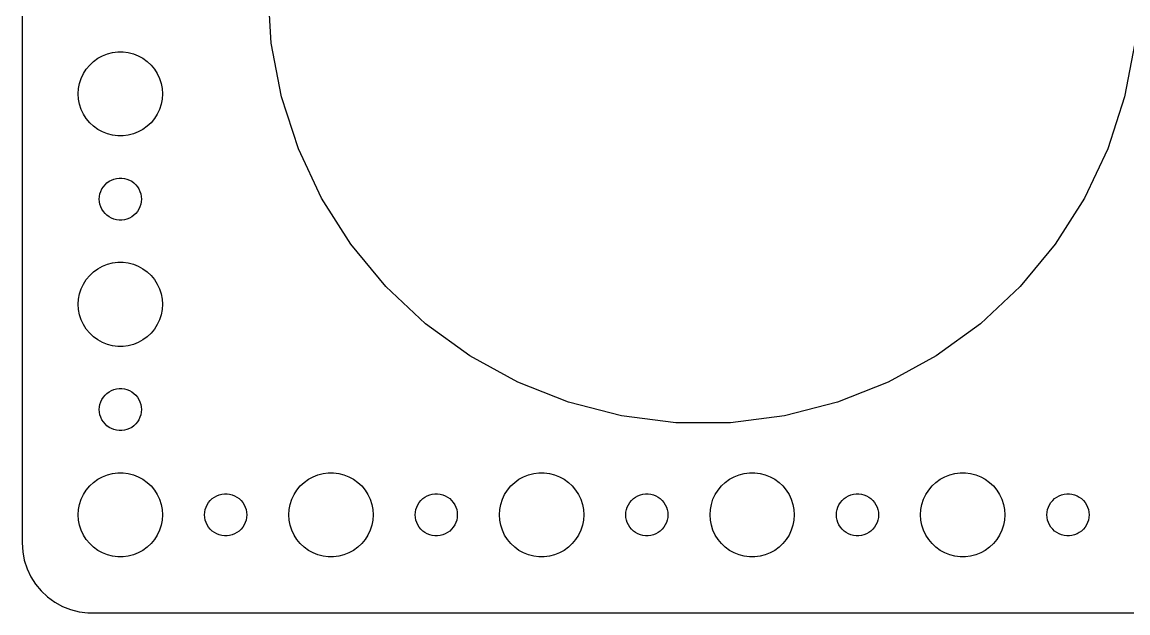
# Model space of a CAD drawing. Header units: metres. Extents: x -82 to 82, y -44 to 44.
# Drawn here: x -82 to -3.2, y -44.5 to -2.4 of the extents above; entities that cross this region are included whole.
import ezdxf

# ---------------------------------------------------------------- set-up
doc = ezdxf.new("R2010")
doc.units = ezdxf.units.M

msp = doc.modelspace()

# ---------------------------------------------------------------- linework, layer by layer
for p, q in [((-82, 39.5), (-82, -39.5)), ((-64.2556, -3.88533), (-64.5, 0)), ((-63.5261, -7.70938), (-64.2556, -3.88533)), ((-2.74443, -3.88533), (-3.47391, -7.70938)), ((-76.2773, -4.78551), (-75.927, -4.64682)), ((-75.927, -4.64682), (-75.5621, -4.55313)), ((-75.5621, -4.55313), (-75.1884, -4.50591)), ((-75.1884, -4.50591), (-74.8116, -4.50591)), ((-74.8116, -4.50591), (-74.4379, -4.55313)), ((-74.4379, -4.55313), (-74.073, -4.64682)), ((-74.073, -4.64682), (-73.7227, -4.78551)), ((-77.427, -5.73663), (-77.1869, -5.44635)), ((-77.1869, -5.44635), (-76.9123, -5.18845)), ((-76.9123, -5.18845), (-76.6075, -4.96701)), ((-76.6075, -4.96701), (-76.2773, -4.78551)), ((-73.7227, -4.78551), (-73.3925, -4.96701)), ((-73.3925, -4.96701), (-73.0877, -5.18845)), ((-73.0877, -5.18845), (-72.8131, -5.44635)), ((-72.8131, -5.44635), (-72.573, -5.73663)), ((-77.7893, -6.39561), (-77.6289, -6.05473)), ((-77.6289, -6.05473), (-77.427, -5.73663)), ((-72.573, -5.73663), (-72.3711, -6.05473)), ((-72.3711, -6.05473), (-72.2107, -6.39561)), ((-77.9763, -7.12399), (-77.9057, -6.75392)), ((-77.9057, -6.75392), (-77.7893, -6.39561)), ((-72.2107, -6.39561), (-72.0943, -6.75392)), ((-72.0943, -6.75392), (-72.0237, -7.12399)), ((-78, -7.5), (-77.9763, -7.12399)), ((-77.9763, -7.87599), (-78, -7.5)), ((-77.9057, -8.24606), (-77.9763, -7.87599)), ((-72.0237, -7.87599), (-72.0943, -8.24606)), ((-72.0237, -7.12399), (-72, -7.5)), ((-72, -7.5), (-72.0237, -7.87599)), ((-62.3231, -11.4118), (-63.5261, -7.70938)), ((-3.47391, -7.70938), (-4.67693, -11.4118)), ((-77.7893, -8.60437), (-77.9057, -8.24606)), ((-77.6289, -8.94525), (-77.7893, -8.60437)), ((-72.2107, -8.60437), (-72.3711, -8.94525)), ((-72.0943, -8.24606), (-72.2107, -8.60437)), ((-77.427, -9.26335), (-77.6289, -8.94525)), ((-77.1869, -9.55363), (-77.427, -9.26335)), ((-72.573, -9.26335), (-72.8131, -9.55363)), ((-72.3711, -8.94525), (-72.573, -9.26335)), ((-76.9123, -9.81154), (-77.1869, -9.55363)), ((-76.6075, -10.033), (-76.9123, -9.81154)), ((-76.2773, -10.2145), (-76.6075, -10.033)), ((-75.927, -10.3532), (-76.2773, -10.2145)), ((-73.7227, -10.2145), (-74.073, -10.3532)), ((-73.3925, -10.033), (-73.7227, -10.2145)), ((-73.0877, -9.81154), (-73.3925, -10.033)), ((-72.8131, -9.55363), (-73.0877, -9.81154)), ((-75.5621, -10.4469), (-75.927, -10.3532)), ((-75.1884, -10.4941), (-75.5621, -10.4469)), ((-74.8116, -10.4941), (-75.1884, -10.4941)), ((-74.4379, -10.4469), (-74.8116, -10.4941)), ((-74.073, -10.3532), (-74.4379, -10.4469)), ((-60.6655, -14.9344), (-62.3231, -11.4118)), ((-4.67693, -11.4118), (-6.33449, -14.9344)), ((-76.3145, -14.2774), (-76.2135, -14.1183)), ((-76.2135, -14.1183), (-76.0934, -13.9732)), ((-76.0934, -13.9732), (-75.9561, -13.8442)), ((-75.9561, -13.8442), (-75.8037, -13.7335)), ((-75.8037, -13.7335), (-75.6387, -13.6427)), ((-75.6387, -13.6427), (-75.4635, -13.5734)), ((-75.4635, -13.5734), (-75.2811, -13.5266)), ((-75.2811, -13.5266), (-75.0942, -13.5029)), ((-75.0942, -13.5029), (-74.9058, -13.5029)), ((-74.9058, -13.5029), (-74.7189, -13.5266)), ((-74.7189, -13.5266), (-74.5365, -13.5734)), ((-74.5365, -13.5734), (-74.3613, -13.6427)), ((-74.3613, -13.6427), (-74.1963, -13.7335)), ((-74.1963, -13.7335), (-74.0439, -13.8442)), ((-74.0439, -13.8442), (-73.9065, -13.9732)), ((-73.9065, -13.9732), (-73.7865, -14.1183)), ((-73.7865, -14.1183), (-73.6855, -14.2774)), ((-76.5, -15), (-76.4882, -14.812)), ((-76.4882, -14.812), (-76.4529, -14.627)), ((-76.4529, -14.627), (-76.3947, -14.4478)), ((-76.3947, -14.4478), (-76.3145, -14.2774)), ((-73.6855, -14.2774), (-73.6053, -14.4478)), ((-73.6053, -14.4478), (-73.5471, -14.627)), ((-73.5471, -14.627), (-73.5118, -14.812)), ((-73.5118, -14.812), (-73.5, -15)), ((-58.5795, -18.2213), (-60.6655, -14.9344)), ((-6.33449, -14.9344), (-8.42047, -18.2213)), ((-76.4882, -15.188), (-76.5, -15)), ((-76.4529, -15.373), (-76.4882, -15.188)), ((-76.3947, -15.5522), (-76.4529, -15.373)), ((-76.3145, -15.7226), (-76.3947, -15.5522)), ((-76.2135, -15.8817), (-76.3145, -15.7226)), ((-73.6855, -15.7226), (-73.7865, -15.8817)), ((-73.6053, -15.5522), (-73.6855, -15.7226)), ((-73.5471, -15.373), (-73.6053, -15.5522)), ((-73.5118, -15.188), (-73.5471, -15.373)), ((-73.5, -15), (-73.5118, -15.188)), ((-76.0934, -16.0268), (-76.2135, -15.8817)), ((-75.9561, -16.1558), (-76.0934, -16.0268)), ((-75.8037, -16.2665), (-75.9561, -16.1558)), ((-75.6387, -16.3572), (-75.8037, -16.2665)), ((-75.4635, -16.4266), (-75.6387, -16.3572)), ((-75.2811, -16.4734), (-75.4635, -16.4266)), ((-75.0942, -16.497), (-75.2811, -16.4734)), ((-74.9058, -16.497), (-75.0942, -16.497)), ((-74.7189, -16.4734), (-74.9058, -16.497)), ((-74.5365, -16.4266), (-74.7189, -16.4734)), ((-74.3613, -16.3572), (-74.5365, -16.4266)), ((-74.1963, -16.2665), (-74.3613, -16.3572)), ((-74.0439, -16.1558), (-74.1963, -16.2665)), ((-73.9065, -16.0268), (-74.0439, -16.1558)), ((-73.7865, -15.8817), (-73.9065, -16.0268)), ((-56.098, -21.2209), (-58.5795, -18.2213)), ((-8.42047, -18.2213), (-10.902, -21.2209)), ((-76.2773, -19.7855), (-75.927, -19.6468)), ((-75.927, -19.6468), (-75.5621, -19.5531)), ((-75.5621, -19.5531), (-75.1884, -19.5059)), ((-75.1884, -19.5059), (-74.8116, -19.5059)), ((-74.8116, -19.5059), (-74.4379, -19.5531)), ((-74.4379, -19.5531), (-74.073, -19.6468)), ((-74.073, -19.6468), (-73.7227, -19.7855)), ((-77.427, -20.7366), (-77.1869, -20.4464)), ((-77.1869, -20.4464), (-76.9123, -20.1884)), ((-76.9123, -20.1884), (-76.6075, -19.967)), ((-76.6075, -19.967), (-76.2773, -19.7855)), ((-73.7227, -19.7855), (-73.3925, -19.967)), ((-73.3925, -19.967), (-73.0877, -20.1884)), ((-73.0877, -20.1884), (-72.8131, -20.4464)), ((-72.8131, -20.4464), (-72.573, -20.7366)), ((-77.7893, -21.3956), (-77.6289, -21.0547)), ((-77.6289, -21.0547), (-77.427, -20.7366)), ((-72.573, -20.7366), (-72.3711, -21.0547)), ((-72.3711, -21.0547), (-72.2107, -21.3956)), ((-53.2601, -23.8859), (-56.098, -21.2209)), ((-10.902, -21.2209), (-13.7399, -23.8859)), ((-77.9763, -22.124), (-77.9057, -21.7539)), ((-77.9057, -21.7539), (-77.7893, -21.3956)), ((-72.2107, -21.3956), (-72.0943, -21.7539)), ((-72.0943, -21.7539), (-72.0237, -22.124)), ((-78, -22.5), (-77.9763, -22.124)), ((-77.9763, -22.876), (-78, -22.5)), ((-72.0237, -22.124), (-72, -22.5)), ((-72, -22.5), (-72.0237, -22.876)), ((-77.9057, -23.2461), (-77.9763, -22.876)), ((-77.7893, -23.6044), (-77.9057, -23.2461)), ((-77.6289, -23.9453), (-77.7893, -23.6044)), ((-72.2107, -23.6044), (-72.3711, -23.9453)), ((-72.0943, -23.2461), (-72.2107, -23.6044)), ((-72.0237, -22.876), (-72.0943, -23.2461)), ((-77.427, -24.2634), (-77.6289, -23.9453)), ((-77.1869, -24.5536), (-77.427, -24.2634)), ((-72.573, -24.2634), (-72.8131, -24.5536)), ((-72.3711, -23.9453), (-72.573, -24.2634)), ((-50.1106, -26.1742), (-53.2601, -23.8859)), ((-13.7399, -23.8859), (-16.8894, -26.1742)), ((-76.9123, -24.8115), (-77.1869, -24.5536)), ((-76.6075, -25.033), (-76.9123, -24.8115)), ((-76.2773, -25.2145), (-76.6075, -25.033)), ((-73.3925, -25.033), (-73.7227, -25.2145)), ((-73.0877, -24.8115), (-73.3925, -25.033)), ((-72.8131, -24.5536), (-73.0877, -24.8115)), ((-75.927, -25.3532), (-76.2773, -25.2145)), ((-75.5621, -25.4469), (-75.927, -25.3532)), ((-75.1884, -25.4941), (-75.5621, -25.4469)), ((-74.8116, -25.4941), (-75.1884, -25.4941)), ((-74.4379, -25.4469), (-74.8116, -25.4941)), ((-74.073, -25.3532), (-74.4379, -25.4469)), ((-73.7227, -25.2145), (-74.073, -25.3532)), ((-46.6992, -28.0496), (-50.1106, -26.1742)), ((-16.8894, -26.1742), (-20.3008, -28.0496)), ((-43.0795, -29.4827), (-46.6992, -28.0496)), ((-20.3008, -28.0496), (-23.9205, -29.4827)), ((-76.3145, -29.2774), (-76.2135, -29.1183)), ((-76.2135, -29.1183), (-76.0934, -28.9732)), ((-76.0934, -28.9732), (-75.9561, -28.8442)), ((-75.9561, -28.8442), (-75.8037, -28.7335)), ((-75.8037, -28.7335), (-75.6387, -28.6427)), ((-75.6387, -28.6427), (-75.4635, -28.5734)), ((-75.4635, -28.5734), (-75.2811, -28.5266)), ((-75.2811, -28.5266), (-75.0942, -28.503)), ((-75.0942, -28.503), (-74.9058, -28.503)), ((-74.9058, -28.503), (-74.7189, -28.5266)), ((-74.7189, -28.5266), (-74.5365, -28.5734)), ((-74.5365, -28.5734), (-74.3613, -28.6427)), ((-74.3613, -28.6427), (-74.1963, -28.7335)), ((-74.1963, -28.7335), (-74.0439, -28.8442)), ((-74.0439, -28.8442), (-73.9065, -28.9732)), ((-73.9065, -28.9732), (-73.7865, -29.1183)), ((-73.7865, -29.1183), (-73.6855, -29.2774)), ((-76.5, -30), (-76.4882, -29.812)), ((-76.4882, -29.812), (-76.4529, -29.627)), ((-76.4529, -29.627), (-76.3947, -29.4478)), ((-76.3947, -29.4478), (-76.3145, -29.2774)), ((-73.6855, -29.2774), (-73.6053, -29.4478)), ((-73.6053, -29.4478), (-73.5471, -29.627)), ((-73.5471, -29.627), (-73.5118, -29.812)), ((-73.5118, -29.812), (-73.5, -30)), ((-39.3088, -30.4509), (-43.0795, -29.4827)), ((-23.9205, -29.4827), (-27.6912, -30.4509)), ((-76.4882, -30.188), (-76.5, -30)), ((-76.4529, -30.373), (-76.4882, -30.188)), ((-76.3947, -30.5522), (-76.4529, -30.373)), ((-76.3145, -30.7226), (-76.3947, -30.5522)), ((-73.6053, -30.5522), (-73.6855, -30.7226)), ((-73.5471, -30.373), (-73.6053, -30.5522)), ((-73.5118, -30.188), (-73.5471, -30.373)), ((-73.5, -30), (-73.5118, -30.188)), ((-35.4465, -30.9388), (-39.3088, -30.4509)), ((-27.6912, -30.4509), (-31.5535, -30.9388)), ((-76.2135, -30.8817), (-76.3145, -30.7226)), ((-76.0934, -31.0268), (-76.2135, -30.8817)), ((-75.9561, -31.1558), (-76.0934, -31.0268)), ((-75.8037, -31.2665), (-75.9561, -31.1558)), ((-75.6387, -31.3572), (-75.8037, -31.2665)), ((-75.4635, -31.4266), (-75.6387, -31.3572)), ((-75.2811, -31.4734), (-75.4635, -31.4266)), ((-75.0942, -31.497), (-75.2811, -31.4734)), ((-74.9058, -31.497), (-75.0942, -31.497)), ((-74.7189, -31.4734), (-74.9058, -31.497)), ((-74.5365, -31.4266), (-74.7189, -31.4734)), ((-74.3613, -31.3572), (-74.5365, -31.4266)), ((-74.1963, -31.2665), (-74.3613, -31.3572)), ((-74.0439, -31.1558), (-74.1963, -31.2665)), ((-73.9065, -31.0268), (-74.0439, -31.1558)), ((-73.7865, -30.8817), (-73.9065, -31.0268)), ((-73.6855, -30.7226), (-73.7865, -30.8817)), ((-31.5535, -30.9388), (-35.4465, -30.9388)), ((-76.2773, -34.7855), (-75.927, -34.6468)), ((-75.927, -34.6468), (-75.5621, -34.5531)), ((-75.5621, -34.5531), (-75.1884, -34.5059)), ((-75.1884, -34.5059), (-74.8116, -34.5059)), ((-74.8116, -34.5059), (-74.4379, -34.5531)), ((-74.4379, -34.5531), (-74.073, -34.6468)), ((-74.073, -34.6468), (-73.7227, -34.7855)), ((-61.2773, -34.7855), (-60.927, -34.6468)), ((-60.927, -34.6468), (-60.5621, -34.5531)), ((-60.5621, -34.5531), (-60.1884, -34.5059)), ((-60.1884, -34.5059), (-59.8116, -34.5059)), ((-59.8116, -34.5059), (-59.4379, -34.5531)), ((-59.4379, -34.5531), (-59.0729, -34.6468)), ((-59.0729, -34.6468), (-58.7227, -34.7855)), ((-46.2773, -34.7855), (-45.927, -34.6468)), ((-45.927, -34.6468), (-45.5621, -34.5531)), ((-45.5621, -34.5531), (-45.1884, -34.5059)), ((-45.1884, -34.5059), (-44.8116, -34.5059)), ((-44.8116, -34.5059), (-44.4379, -34.5531)), ((-44.4379, -34.5531), (-44.0729, -34.6468)), ((-44.0729, -34.6468), (-43.7227, -34.7855)), ((-31.2773, -34.7855), (-30.927, -34.6468)), ((-30.927, -34.6468), (-30.5621, -34.5531)), ((-30.5621, -34.5531), (-30.1884, -34.5059)), ((-30.1884, -34.5059), (-29.8116, -34.5059)), ((-29.8116, -34.5059), (-29.4379, -34.5531)), ((-29.4379, -34.5531), (-29.0729, -34.6468)), ((-29.0729, -34.6468), (-28.7227, -34.7855)), ((-16.2773, -34.7855), (-15.927, -34.6468)), ((-15.927, -34.6468), (-15.5621, -34.5531)), ((-15.5621, -34.5531), (-15.1884, -34.5059)), ((-15.1884, -34.5059), (-14.8116, -34.5059)), ((-14.8116, -34.5059), (-14.4379, -34.5531)), ((-14.4379, -34.5531), (-14.0729, -34.6468)), ((-14.0729, -34.6468), (-13.7227, -34.7855)), ((-77.1869, -35.4464), (-76.9123, -35.1885)), ((-76.9123, -35.1885), (-76.6075, -34.967)), ((-76.6075, -34.967), (-76.2773, -34.7855)), ((-73.7227, -34.7855), (-73.3925, -34.967)), ((-73.3925, -34.967), (-73.0877, -35.1885)), ((-73.0877, -35.1885), (-72.8131, -35.4464)), ((-62.1869, -35.4464), (-61.9123, -35.1885)), ((-61.9123, -35.1885), (-61.6075, -34.967)), ((-61.6075, -34.967), (-61.2773, -34.7855)), ((-58.7227, -34.7855), (-58.3925, -34.967)), ((-58.3925, -34.967), (-58.0877, -35.1885)), ((-58.0877, -35.1885), (-57.8131, -35.4464)), ((-47.1869, -35.4464), (-46.9123, -35.1885)), ((-46.9123, -35.1885), (-46.6075, -34.967)), ((-46.6075, -34.967), (-46.2773, -34.7855)), ((-43.7227, -34.7855), (-43.3925, -34.967)), ((-43.3925, -34.967), (-43.0877, -35.1885)), ((-43.0877, -35.1885), (-42.8131, -35.4464)), ((-32.1869, -35.4464), (-31.9123, -35.1885)), ((-31.9123, -35.1885), (-31.6075, -34.967)), ((-31.6075, -34.967), (-31.2773, -34.7855)), ((-28.7227, -34.7855), (-28.3925, -34.967)), ((-28.3925, -34.967), (-28.0877, -35.1885)), ((-28.0877, -35.1885), (-27.8131, -35.4464)), ((-17.1869, -35.4464), (-16.9123, -35.1885)), ((-16.9123, -35.1885), (-16.6075, -34.967)), ((-16.6075, -34.967), (-16.2773, -34.7855)), ((-13.7227, -34.7855), (-13.3925, -34.967)), ((-13.3925, -34.967), (-13.0877, -35.1885)), ((-13.0877, -35.1885), (-12.8131, -35.4464)), ((-77.7893, -36.3956), (-77.6289, -36.0547)), ((-77.6289, -36.0547), (-77.427, -35.7366)), ((-77.427, -35.7366), (-77.1869, -35.4464)), ((-72.8131, -35.4464), (-72.573, -35.7366)), ((-72.573, -35.7366), (-72.3711, -36.0547)), ((-72.3711, -36.0547), (-72.2107, -36.3956)), ((-68.3037, -36.2335), (-68.1387, -36.1428)), ((-68.1387, -36.1428), (-67.9635, -36.0734)), ((-67.9635, -36.0734), (-67.7811, -36.0266)), ((-67.7811, -36.0266), (-67.5942, -36.003)), ((-67.5942, -36.003), (-67.4058, -36.003)), ((-67.4058, -36.003), (-67.2189, -36.0266)), ((-67.2189, -36.0266), (-67.0365, -36.0734)), ((-67.0365, -36.0734), (-66.8613, -36.1428)), ((-66.8613, -36.1428), (-66.6963, -36.2335)), ((-62.7893, -36.3956), (-62.6289, -36.0547)), ((-62.6289, -36.0547), (-62.427, -35.7366)), ((-62.427, -35.7366), (-62.1869, -35.4464)), ((-57.8131, -35.4464), (-57.5729, -35.7366)), ((-57.5729, -35.7366), (-57.3711, -36.0547)), ((-57.3711, -36.0547), (-57.2107, -36.3956)), ((-53.3037, -36.2335), (-53.1387, -36.1428)), ((-53.1387, -36.1428), (-52.9635, -36.0734)), ((-52.9635, -36.0734), (-52.7811, -36.0266)), ((-52.7811, -36.0266), (-52.5942, -36.003)), ((-52.5942, -36.003), (-52.4058, -36.003)), ((-52.4058, -36.003), (-52.2189, -36.0266)), ((-52.2189, -36.0266), (-52.0365, -36.0734)), ((-52.0365, -36.0734), (-51.8613, -36.1428)), ((-51.8613, -36.1428), (-51.6963, -36.2335)), ((-47.7893, -36.3956), (-47.6289, -36.0547)), ((-47.6289, -36.0547), (-47.427, -35.7366)), ((-47.427, -35.7366), (-47.1869, -35.4464)), ((-42.8131, -35.4464), (-42.5729, -35.7366)), ((-42.5729, -35.7366), (-42.3711, -36.0547)), ((-42.3711, -36.0547), (-42.2107, -36.3956)), ((-38.3037, -36.2335), (-38.1387, -36.1428)), ((-38.1387, -36.1428), (-37.9635, -36.0734)), ((-37.9635, -36.0734), (-37.7811, -36.0266)), ((-37.7811, -36.0266), (-37.5942, -36.003)), ((-37.5942, -36.003), (-37.4058, -36.003)), ((-37.4058, -36.003), (-37.2189, -36.0266)), ((-37.2189, -36.0266), (-37.0365, -36.0734)), ((-37.0365, -36.0734), (-36.8613, -36.1428)), ((-36.8613, -36.1428), (-36.6963, -36.2335)), ((-32.7893, -36.3956), (-32.6289, -36.0547)), ((-32.6289, -36.0547), (-32.427, -35.7366)), ((-32.427, -35.7366), (-32.1869, -35.4464)), ((-27.8131, -35.4464), (-27.5729, -35.7366)), ((-27.5729, -35.7366), (-27.3711, -36.0547)), ((-27.3711, -36.0547), (-27.2107, -36.3956)), ((-23.3037, -36.2335), (-23.1387, -36.1428)), ((-23.1387, -36.1428), (-22.9635, -36.0734)), ((-22.9635, -36.0734), (-22.7811, -36.0266)), ((-22.7811, -36.0266), (-22.5942, -36.003)), ((-22.5942, -36.003), (-22.4058, -36.003)), ((-22.4058, -36.003), (-22.2189, -36.0266)), ((-22.2189, -36.0266), (-22.0365, -36.0734)), ((-22.0365, -36.0734), (-21.8613, -36.1428)), ((-21.8613, -36.1428), (-21.6963, -36.2335)), ((-17.7893, -36.3956), (-17.6289, -36.0547)), ((-17.6289, -36.0547), (-17.427, -35.7366)), ((-17.427, -35.7366), (-17.1869, -35.4464)), ((-12.8131, -35.4464), (-12.5729, -35.7366)), ((-12.5729, -35.7366), (-12.3711, -36.0547)), ((-12.3711, -36.0547), (-12.2107, -36.3956)), ((-8.30373, -36.2335), (-8.13866, -36.1428)), ((-8.13866, -36.1428), (-7.96352, -36.0734)), ((-7.96352, -36.0734), (-7.78107, -36.0266)), ((-7.78107, -36.0266), (-7.59418, -36.003)), ((-7.59418, -36.003), (-7.40581, -36.003)), ((-7.40581, -36.003), (-7.21892, -36.0266)), ((-7.21892, -36.0266), (-7.03647, -36.0734)), ((-7.03647, -36.0734), (-6.86133, -36.1428)), ((-6.86133, -36.1428), (-6.69626, -36.2335)), ((-77.9763, -37.124), (-77.9057, -36.7539)), ((-77.9057, -36.7539), (-77.7893, -36.3956)), ((-72.2107, -36.3956), (-72.0943, -36.7539)), ((-72.0943, -36.7539), (-72.0237, -37.124)), ((-68.9529, -37.127), (-68.8947, -36.9478)), ((-68.8947, -36.9478), (-68.8145, -36.7774)), ((-68.8145, -36.7774), (-68.7135, -36.6183)), ((-68.7135, -36.6183), (-68.5934, -36.4732)), ((-68.5934, -36.4732), (-68.4561, -36.3442)), ((-68.4561, -36.3442), (-68.3037, -36.2335)), ((-66.6963, -36.2335), (-66.5439, -36.3442)), ((-66.5439, -36.3442), (-66.4065, -36.4732)), ((-66.4065, -36.4732), (-66.2865, -36.6183)), ((-66.2865, -36.6183), (-66.1855, -36.7774)), ((-66.1855, -36.7774), (-66.1053, -36.9478)), ((-66.1053, -36.9478), (-66.0471, -37.127)), ((-62.9763, -37.124), (-62.9057, -36.7539)), ((-62.9057, -36.7539), (-62.7893, -36.3956)), ((-57.2107, -36.3956), (-57.0942, -36.7539)), ((-57.0942, -36.7539), (-57.0237, -37.124)), ((-53.9529, -37.127), (-53.8947, -36.9478)), ((-53.8947, -36.9478), (-53.8145, -36.7774)), ((-53.8145, -36.7774), (-53.7135, -36.6183)), ((-53.7135, -36.6183), (-53.5934, -36.4732)), ((-53.5934, -36.4732), (-53.4561, -36.3442)), ((-53.4561, -36.3442), (-53.3037, -36.2335)), ((-51.6963, -36.2335), (-51.5439, -36.3442)), ((-51.5439, -36.3442), (-51.4065, -36.4732)), ((-51.4065, -36.4732), (-51.2865, -36.6183)), ((-51.2865, -36.6183), (-51.1855, -36.7774)), ((-51.1855, -36.7774), (-51.1053, -36.9478)), ((-51.1053, -36.9478), (-51.0471, -37.127)), ((-47.9763, -37.124), (-47.9057, -36.7539)), ((-47.9057, -36.7539), (-47.7893, -36.3956)), ((-42.2107, -36.3956), (-42.0942, -36.7539)), ((-42.0942, -36.7539), (-42.0237, -37.124)), ((-38.9529, -37.127), (-38.8947, -36.9478)), ((-38.8947, -36.9478), (-38.8145, -36.7774)), ((-38.8145, -36.7774), (-38.7135, -36.6183)), ((-38.7135, -36.6183), (-38.5934, -36.4732)), ((-38.5934, -36.4732), (-38.4561, -36.3442)), ((-38.4561, -36.3442), (-38.3037, -36.2335)), ((-36.6963, -36.2335), (-36.5439, -36.3442)), ((-36.5439, -36.3442), (-36.4065, -36.4732)), ((-36.4065, -36.4732), (-36.2865, -36.6183)), ((-36.2865, -36.6183), (-36.1855, -36.7774)), ((-36.1855, -36.7774), (-36.1053, -36.9478)), ((-36.1053, -36.9478), (-36.0471, -37.127)), ((-32.9763, -37.124), (-32.9057, -36.7539)), ((-32.9057, -36.7539), (-32.7893, -36.3956)), ((-27.2107, -36.3956), (-27.0942, -36.7539)), ((-27.0942, -36.7539), (-27.0237, -37.124)), ((-23.9529, -37.127), (-23.8947, -36.9478)), ((-23.8947, -36.9478), (-23.8145, -36.7774)), ((-23.8145, -36.7774), (-23.7135, -36.6183)), ((-23.7135, -36.6183), (-23.5934, -36.4732)), ((-23.5934, -36.4732), (-23.4561, -36.3442)), ((-23.4561, -36.3442), (-23.3037, -36.2335)), ((-21.6963, -36.2335), (-21.5439, -36.3442)), ((-21.5439, -36.3442), (-21.4065, -36.4732)), ((-21.4065, -36.4732), (-21.2865, -36.6183)), ((-21.2865, -36.6183), (-21.1855, -36.7774)), ((-21.1855, -36.7774), (-21.1053, -36.9478)), ((-21.1053, -36.9478), (-21.0471, -37.127)), ((-17.9763, -37.124), (-17.9057, -36.7539)), ((-17.9057, -36.7539), (-17.7893, -36.3956)), ((-12.2107, -36.3956), (-12.0942, -36.7539)), ((-12.0942, -36.7539), (-12.0237, -37.124)), ((-8.95287, -37.127), (-8.89465, -36.9478)), ((-8.89465, -36.9478), (-8.81445, -36.7774)), ((-8.81445, -36.7774), (-8.71352, -36.6183)), ((-8.71352, -36.6183), (-8.59344, -36.4732)), ((-8.59344, -36.4732), (-8.45613, -36.3442)), ((-8.45613, -36.3442), (-8.30373, -36.2335)), ((-6.69626, -36.2335), (-6.54385, -36.3442)), ((-6.54385, -36.3442), (-6.40654, -36.4732)), ((-6.40654, -36.4732), (-6.28647, -36.6183)), ((-6.28647, -36.6183), (-6.18553, -36.7774)), ((-6.18553, -36.7774), (-6.10533, -36.9478)), ((-6.10533, -36.9478), (-6.04712, -37.127)), ((-78, -37.5), (-77.9763, -37.124)), ((-77.9763, -37.876), (-78, -37.5)), ((-72.0237, -37.124), (-72, -37.5)), ((-72, -37.5), (-72.0237, -37.876)), ((-69, -37.5), (-68.9882, -37.312)), ((-68.9882, -37.688), (-69, -37.5)), ((-68.9882, -37.312), (-68.9529, -37.127)), ((-68.9529, -37.873), (-68.9882, -37.688)), ((-66.0471, -37.127), (-66.0118, -37.312)), ((-66.0118, -37.688), (-66.0471, -37.873)), ((-66.0118, -37.312), (-66, -37.5)), ((-66, -37.5), (-66.0118, -37.688)), ((-63, -37.5), (-62.9763, -37.124)), ((-62.9763, -37.876), (-63, -37.5)), ((-57.0237, -37.124), (-57, -37.5)), ((-57, -37.5), (-57.0237, -37.876)), ((-54, -37.5), (-53.9882, -37.312)), ((-53.9882, -37.688), (-54, -37.5)), ((-53.9882, -37.312), (-53.9529, -37.127)), ((-53.9529, -37.873), (-53.9882, -37.688)), ((-51.0471, -37.127), (-51.0118, -37.312)), ((-51.0118, -37.688), (-51.0471, -37.873)), ((-51.0118, -37.312), (-51, -37.5)), ((-51, -37.5), (-51.0118, -37.688)), ((-48, -37.5), (-47.9763, -37.124)), ((-47.9763, -37.876), (-48, -37.5)), ((-42.0237, -37.124), (-42, -37.5)), ((-42, -37.5), (-42.0237, -37.876)), ((-39, -37.5), (-38.9882, -37.312)), ((-38.9882, -37.688), (-39, -37.5)), ((-38.9882, -37.312), (-38.9529, -37.127)), ((-38.9529, -37.873), (-38.9882, -37.688)), ((-36.0471, -37.127), (-36.0118, -37.312)), ((-36.0118, -37.688), (-36.0471, -37.873)), ((-36.0118, -37.312), (-36, -37.5)), ((-36, -37.5), (-36.0118, -37.688)), ((-33, -37.5), (-32.9763, -37.124)), ((-32.9763, -37.876), (-33, -37.5)), ((-27.0237, -37.124), (-27, -37.5)), ((-27, -37.5), (-27.0237, -37.876)), ((-24, -37.5), (-23.9882, -37.312)), ((-23.9882, -37.688), (-24, -37.5)), ((-23.9882, -37.312), (-23.9529, -37.127)), ((-23.9529, -37.873), (-23.9882, -37.688)), ((-21.0471, -37.127), (-21.0118, -37.312)), ((-21.0118, -37.688), (-21.0471, -37.873)), ((-21.0118, -37.312), (-21, -37.5)), ((-21, -37.5), (-21.0118, -37.688)), ((-18, -37.5), (-17.9763, -37.124)), ((-17.9763, -37.876), (-18, -37.5)), ((-12.0237, -37.124), (-12, -37.5)), ((-12, -37.5), (-12.0237, -37.876)), ((-9, -37.5), (-8.98816, -37.312)), ((-8.98816, -37.688), (-9, -37.5)), ((-8.98816, -37.312), (-8.95287, -37.127)), ((-8.95287, -37.873), (-8.98816, -37.688)), ((-6.04712, -37.127), (-6.01183, -37.312)), ((-6.01183, -37.688), (-6.04712, -37.873)), ((-6.01183, -37.312), (-6, -37.5)), ((-6, -37.5), (-6.01183, -37.688)), ((-77.9057, -38.2461), (-77.9763, -37.876)), ((-77.7893, -38.6044), (-77.9057, -38.2461)), ((-72.0943, -38.2461), (-72.2107, -38.6044)), ((-72.0237, -37.876), (-72.0943, -38.2461)), ((-68.8947, -38.0522), (-68.9529, -37.873)), ((-68.8145, -38.2226), (-68.8947, -38.0522)), ((-68.7135, -38.3817), (-68.8145, -38.2226)), ((-68.5934, -38.5268), (-68.7135, -38.3817)), ((-68.4561, -38.6558), (-68.5934, -38.5268)), ((-66.4065, -38.5268), (-66.5439, -38.6558)), ((-66.2865, -38.3817), (-66.4065, -38.5268)), ((-66.1855, -38.2226), (-66.2865, -38.3817)), ((-66.1053, -38.0522), (-66.1855, -38.2226)), ((-66.0471, -37.873), (-66.1053, -38.0522)), ((-62.9057, -38.2461), (-62.9763, -37.876)), ((-62.7893, -38.6044), (-62.9057, -38.2461)), ((-57.0942, -38.2461), (-57.2107, -38.6044)), ((-57.0237, -37.876), (-57.0942, -38.2461)), ((-53.8947, -38.0522), (-53.9529, -37.873)), ((-53.8145, -38.2226), (-53.8947, -38.0522)), ((-53.7135, -38.3817), (-53.8145, -38.2226)), ((-53.5934, -38.5268), (-53.7135, -38.3817)), ((-53.4561, -38.6558), (-53.5934, -38.5268)), ((-51.4065, -38.5268), (-51.5439, -38.6558)), ((-51.2865, -38.3817), (-51.4065, -38.5268)), ((-51.1855, -38.2226), (-51.2865, -38.3817)), ((-51.1053, -38.0522), (-51.1855, -38.2226)), ((-51.0471, -37.873), (-51.1053, -38.0522)), ((-47.9057, -38.2461), (-47.9763, -37.876)), ((-47.7893, -38.6044), (-47.9057, -38.2461)), ((-42.0942, -38.2461), (-42.2107, -38.6044)), ((-42.0237, -37.876), (-42.0942, -38.2461)), ((-38.8947, -38.0522), (-38.9529, -37.873)), ((-38.8145, -38.2226), (-38.8947, -38.0522)), ((-38.7135, -38.3817), (-38.8145, -38.2226)), ((-38.5934, -38.5268), (-38.7135, -38.3817)), ((-38.4561, -38.6558), (-38.5934, -38.5268)), ((-36.4065, -38.5268), (-36.5439, -38.6558)), ((-36.2865, -38.3817), (-36.4065, -38.5268)), ((-36.1855, -38.2226), (-36.2865, -38.3817)), ((-36.1053, -38.0522), (-36.1855, -38.2226)), ((-36.0471, -37.873), (-36.1053, -38.0522)), ((-32.9057, -38.2461), (-32.9763, -37.876)), ((-32.7893, -38.6044), (-32.9057, -38.2461)), ((-27.0942, -38.2461), (-27.2107, -38.6044)), ((-27.0237, -37.876), (-27.0942, -38.2461)), ((-23.8947, -38.0522), (-23.9529, -37.873)), ((-23.8145, -38.2226), (-23.8947, -38.0522)), ((-23.7135, -38.3817), (-23.8145, -38.2226)), ((-23.5934, -38.5268), (-23.7135, -38.3817)), ((-23.4561, -38.6558), (-23.5934, -38.5268)), ((-21.4065, -38.5268), (-21.5439, -38.6558)), ((-21.2865, -38.3817), (-21.4065, -38.5268)), ((-21.1855, -38.2226), (-21.2865, -38.3817)), ((-21.1053, -38.0522), (-21.1855, -38.2226)), ((-21.0471, -37.873), (-21.1053, -38.0522)), ((-17.9057, -38.2461), (-17.9763, -37.876)), ((-17.7893, -38.6044), (-17.9057, -38.2461)), ((-12.0942, -38.2461), (-12.2107, -38.6044)), ((-12.0237, -37.876), (-12.0942, -38.2461)), ((-8.89465, -38.0522), (-8.95287, -37.873)), ((-8.81445, -38.2226), (-8.89465, -38.0522)), ((-8.71352, -38.3817), (-8.81445, -38.2226)), ((-8.59344, -38.5268), (-8.71352, -38.3817)), ((-8.45613, -38.6558), (-8.59344, -38.5268)), ((-6.40654, -38.5268), (-6.54385, -38.6558)), ((-6.28647, -38.3817), (-6.40654, -38.5268)), ((-6.18553, -38.2226), (-6.28647, -38.3817)), ((-6.10533, -38.0522), (-6.18553, -38.2226)), ((-6.04712, -37.873), (-6.10533, -38.0522)), ((-77.6289, -38.9453), (-77.7893, -38.6044)), ((-77.427, -39.2634), (-77.6289, -38.9453)), ((-77.1869, -39.5536), (-77.427, -39.2634)), ((-72.573, -39.2634), (-72.8131, -39.5536)), ((-72.3711, -38.9453), (-72.573, -39.2634)), ((-72.2107, -38.6044), (-72.3711, -38.9453)), ((-68.3037, -38.7665), (-68.4561, -38.6558)), ((-68.1387, -38.8572), (-68.3037, -38.7665)), ((-67.9635, -38.9266), (-68.1387, -38.8572)), ((-67.7811, -38.9734), (-67.9635, -38.9266)), ((-67.5942, -38.997), (-67.7811, -38.9734)), ((-67.4058, -38.997), (-67.5942, -38.997)), ((-67.2189, -38.9734), (-67.4058, -38.997)), ((-67.0365, -38.9266), (-67.2189, -38.9734)), ((-66.8613, -38.8572), (-67.0365, -38.9266)), ((-66.6963, -38.7665), (-66.8613, -38.8572)), ((-66.5439, -38.6558), (-66.6963, -38.7665)), ((-62.6289, -38.9453), (-62.7893, -38.6044)), ((-62.427, -39.2634), (-62.6289, -38.9453)), ((-62.1869, -39.5536), (-62.427, -39.2634)), ((-57.5729, -39.2634), (-57.8131, -39.5536)), ((-57.3711, -38.9453), (-57.5729, -39.2634)), ((-57.2107, -38.6044), (-57.3711, -38.9453)), ((-53.3037, -38.7665), (-53.4561, -38.6558)), ((-53.1387, -38.8572), (-53.3037, -38.7665)), ((-52.9635, -38.9266), (-53.1387, -38.8572)), ((-52.7811, -38.9734), (-52.9635, -38.9266)), ((-52.5942, -38.997), (-52.7811, -38.9734)), ((-52.4058, -38.997), (-52.5942, -38.997)), ((-52.2189, -38.9734), (-52.4058, -38.997)), ((-52.0365, -38.9266), (-52.2189, -38.9734)), ((-51.8613, -38.8572), (-52.0365, -38.9266)), ((-51.6963, -38.7665), (-51.8613, -38.8572)), ((-51.5439, -38.6558), (-51.6963, -38.7665)), ((-47.6289, -38.9453), (-47.7893, -38.6044)), ((-47.427, -39.2634), (-47.6289, -38.9453)), ((-47.1869, -39.5536), (-47.427, -39.2634)), ((-42.5729, -39.2634), (-42.8131, -39.5536)), ((-42.3711, -38.9453), (-42.5729, -39.2634)), ((-42.2107, -38.6044), (-42.3711, -38.9453)), ((-38.3037, -38.7665), (-38.4561, -38.6558)), ((-38.1387, -38.8572), (-38.3037, -38.7665)), ((-37.9635, -38.9266), (-38.1387, -38.8572)), ((-37.7811, -38.9734), (-37.9635, -38.9266)), ((-37.5942, -38.997), (-37.7811, -38.9734)), ((-37.4058, -38.997), (-37.5942, -38.997)), ((-37.2189, -38.9734), (-37.4058, -38.997)), ((-37.0365, -38.9266), (-37.2189, -38.9734)), ((-36.8613, -38.8572), (-37.0365, -38.9266)), ((-36.6963, -38.7665), (-36.8613, -38.8572)), ((-36.5439, -38.6558), (-36.6963, -38.7665)), ((-32.6289, -38.9453), (-32.7893, -38.6044)), ((-32.427, -39.2634), (-32.6289, -38.9453)), ((-32.1869, -39.5536), (-32.427, -39.2634)), ((-27.5729, -39.2634), (-27.8131, -39.5536)), ((-27.3711, -38.9453), (-27.5729, -39.2634)), ((-27.2107, -38.6044), (-27.3711, -38.9453)), ((-23.3037, -38.7665), (-23.4561, -38.6558)), ((-23.1387, -38.8572), (-23.3037, -38.7665)), ((-22.9635, -38.9266), (-23.1387, -38.8572)), ((-22.7811, -38.9734), (-22.9635, -38.9266)), ((-22.5942, -38.997), (-22.7811, -38.9734)), ((-22.4058, -38.997), (-22.5942, -38.997)), ((-22.2189, -38.9734), (-22.4058, -38.997)), ((-22.0365, -38.9266), (-22.2189, -38.9734)), ((-21.8613, -38.8572), (-22.0365, -38.9266)), ((-21.6963, -38.7665), (-21.8613, -38.8572)), ((-21.5439, -38.6558), (-21.6963, -38.7665)), ((-17.6289, -38.9453), (-17.7893, -38.6044)), ((-17.427, -39.2634), (-17.6289, -38.9453)), ((-17.1869, -39.5536), (-17.427, -39.2634)), ((-12.5729, -39.2634), (-12.8131, -39.5536)), ((-12.3711, -38.9453), (-12.5729, -39.2634)), ((-12.2107, -38.6044), (-12.3711, -38.9453)), ((-8.30373, -38.7665), (-8.45613, -38.6558)), ((-8.13866, -38.8572), (-8.30373, -38.7665)), ((-7.96352, -38.9266), (-8.13866, -38.8572)), ((-7.78107, -38.9734), (-7.96352, -38.9266)), ((-7.59418, -38.997), (-7.78107, -38.9734)), ((-7.40581, -38.997), (-7.59418, -38.997)), ((-7.21892, -38.9734), (-7.40581, -38.997)), ((-7.03647, -38.9266), (-7.21892, -38.9734)), ((-6.86133, -38.8572), (-7.03647, -38.9266)), ((-6.69626, -38.7665), (-6.86133, -38.8572)), ((-6.54385, -38.6558), (-6.69626, -38.7665)), ((-82, -39.5), (-81.9606, -40.1267)), ((-81.9606, -40.1267), (-81.8429, -40.7434)), ((-76.9123, -39.8115), (-77.1869, -39.5536)), ((-76.6075, -40.033), (-76.9123, -39.8115)), ((-76.2773, -40.2145), (-76.6075, -40.033)), ((-73.3925, -40.033), (-73.7227, -40.2145)), ((-73.0877, -39.8115), (-73.3925, -40.033)), ((-72.8131, -39.5536), (-73.0877, -39.8115)), ((-61.9123, -39.8115), (-62.1869, -39.5536)), ((-61.6075, -40.033), (-61.9123, -39.8115)), ((-61.2773, -40.2145), (-61.6075, -40.033)), ((-58.3925, -40.033), (-58.7227, -40.2145)), ((-58.0877, -39.8115), (-58.3925, -40.033)), ((-57.8131, -39.5536), (-58.0877, -39.8115)), ((-46.9123, -39.8115), (-47.1869, -39.5536)), ((-46.6075, -40.033), (-46.9123, -39.8115)), ((-46.2773, -40.2145), (-46.6075, -40.033)), ((-43.3925, -40.033), (-43.7227, -40.2145)), ((-43.0877, -39.8115), (-43.3925, -40.033)), ((-42.8131, -39.5536), (-43.0877, -39.8115)), ((-31.9123, -39.8115), (-32.1869, -39.5536)), ((-31.6075, -40.033), (-31.9123, -39.8115)), ((-31.2773, -40.2145), (-31.6075, -40.033)), ((-28.3925, -40.033), (-28.7227, -40.2145)), ((-28.0877, -39.8115), (-28.3925, -40.033)), ((-27.8131, -39.5536), (-28.0877, -39.8115)), ((-16.9123, -39.8115), (-17.1869, -39.5536)), ((-16.6075, -40.033), (-16.9123, -39.8115)), ((-16.2773, -40.2145), (-16.6075, -40.033)), ((-13.3925, -40.033), (-13.7227, -40.2145)), ((-13.0877, -39.8115), (-13.3925, -40.033)), ((-12.8131, -39.5536), (-13.0877, -39.8115)), ((-81.8429, -40.7434), (-81.6489, -41.3406)), ((-75.927, -40.3532), (-76.2773, -40.2145)), ((-75.5621, -40.4469), (-75.927, -40.3532)), ((-75.1884, -40.4941), (-75.5621, -40.4469)), ((-74.8116, -40.4941), (-75.1884, -40.4941)), ((-74.4379, -40.4469), (-74.8116, -40.4941)), ((-74.073, -40.3532), (-74.4379, -40.4469)), ((-73.7227, -40.2145), (-74.073, -40.3532)), ((-60.927, -40.3532), (-61.2773, -40.2145)), ((-60.5621, -40.4469), (-60.927, -40.3532)), ((-60.1884, -40.4941), (-60.5621, -40.4469)), ((-59.8116, -40.4941), (-60.1884, -40.4941)), ((-59.4379, -40.4469), (-59.8116, -40.4941)), ((-59.0729, -40.3532), (-59.4379, -40.4469)), ((-58.7227, -40.2145), (-59.0729, -40.3532)), ((-45.927, -40.3532), (-46.2773, -40.2145)), ((-45.5621, -40.4469), (-45.927, -40.3532)), ((-45.1884, -40.4941), (-45.5621, -40.4469)), ((-44.8116, -40.4941), (-45.1884, -40.4941)), ((-44.4379, -40.4469), (-44.8116, -40.4941)), ((-44.0729, -40.3532), (-44.4379, -40.4469)), ((-43.7227, -40.2145), (-44.0729, -40.3532)), ((-30.927, -40.3532), (-31.2773, -40.2145)), ((-30.5621, -40.4469), (-30.927, -40.3532)), ((-30.1884, -40.4941), (-30.5621, -40.4469)), ((-29.8116, -40.4941), (-30.1884, -40.4941)), ((-29.4379, -40.4469), (-29.8116, -40.4941)), ((-29.0729, -40.3532), (-29.4379, -40.4469)), ((-28.7227, -40.2145), (-29.0729, -40.3532)), ((-15.927, -40.3532), (-16.2773, -40.2145)), ((-15.5621, -40.4469), (-15.927, -40.3532)), ((-15.1884, -40.4941), (-15.5621, -40.4469)), ((-14.8116, -40.4941), (-15.1884, -40.4941)), ((-14.4379, -40.4469), (-14.8116, -40.4941)), ((-14.0729, -40.3532), (-14.4379, -40.4469)), ((-13.7227, -40.2145), (-14.0729, -40.3532)), ((-81.6489, -41.3406), (-81.3815, -41.9088)), ((-81.3815, -41.9088), (-81.0451, -42.4389)), ((-81.0451, -42.4389), (-80.6448, -42.9227)), ((-80.6448, -42.9227), (-80.1871, -43.3526)), ((-80.1871, -43.3526), (-79.6791, -43.7216)), ((-79.6791, -43.7216), (-79.1289, -44.0241)), ((-79.1289, -44.0241), (-78.5451, -44.2553)), ((-78.5451, -44.2553), (-77.9369, -44.4114)), ((-77.9369, -44.4114), (-77.3139, -44.4901)), ((-77.3139, -44.4901), (77.3139, -44.4901))]:
    msp.add_line(p, q)

doc.saveas('drawing.dxf')
